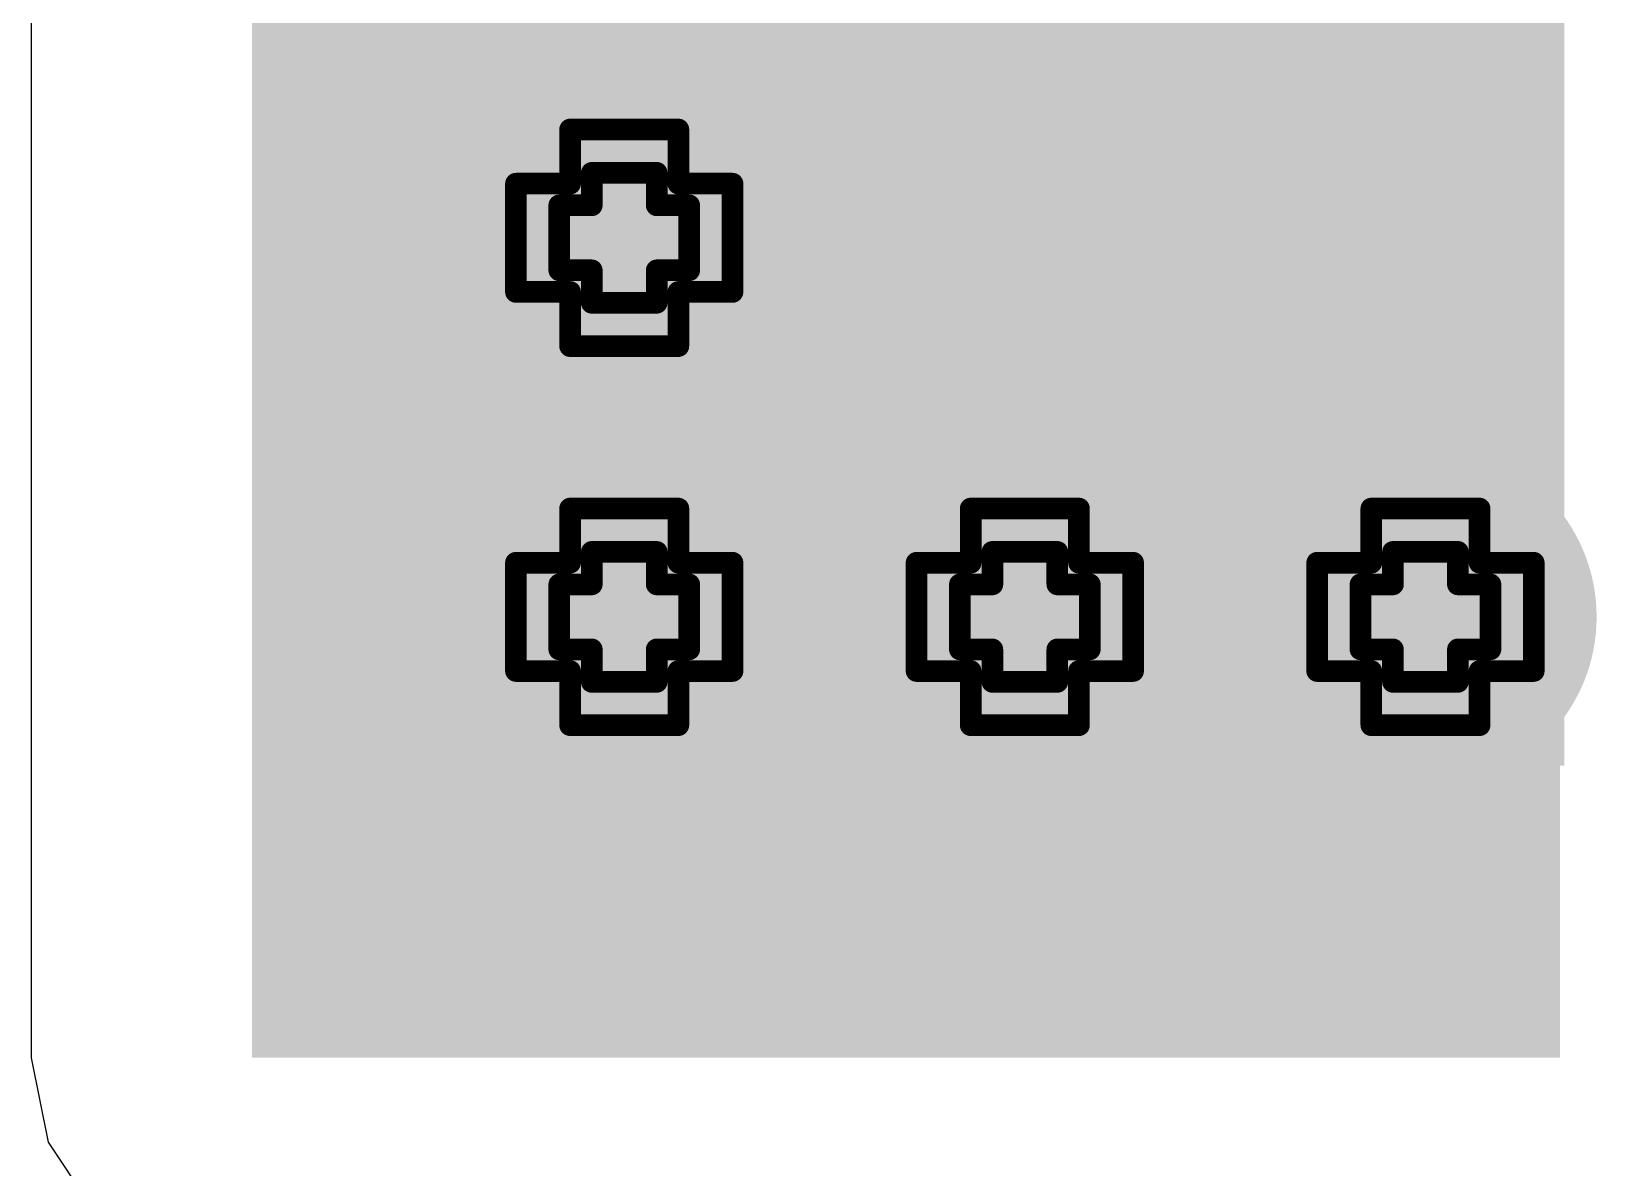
# Model space of a CAD drawing. Header units: inches. Extents: x -5 to 5258, y -4 to 5281.
# Drawn here: x 48.825 to 52.497, y 64.487 to 67.152 of the extents above; entities that cross this region are included whole.
import ezdxf

# ---------------------------------------------------------------- set-up
doc = ezdxf.new("R2010")
doc.units = ezdxf.units.IN
for name, color, linetype in [('Bottom Layer', 5, 'Continuous'), ('Bottom Solder', 6, 'Continuous'), ('Drill Drawing', 1, 'Continuous'), ('Top Layer', 1, 'Continuous'), ('Top Overlay', 2, 'Continuous'), ('Top Paste', 8, 'Continuous'), ('Top Solder', 216, 'Continuous'), ('Via Holes', 16, 'Continuous')]:
    doc.layers.add(name, color=color, linetype=linetype)

# ---------------------------------------------------------------- blocks, each defined once
blk = doc.blocks.new('SOD_123_126')
at = {"layer": 'Top Layer'}
blk.add_hatch(color=1, dxfattribs=at).paths.add_polyline_path([(2.05, 0.45), (2.05, -0.45), (1.1, -0.45), (1.1, 0.45)])
at = {"layer": 'Top Overlay'}
for points in [[(0.9652, 0.508), (2.8194, 0.508), (2.8194, 0.8), (0.9652, 0.8)], [(2.1198, -0.79), (2.8194, -0.79), (2.8194, 0.7848), (2.1198, 0.7848)], [(0.9653, -0.7999), (2.8195, -0.7999), (2.8195, -0.5079), (0.9653, -0.5079)]]:
    blk.add_hatch(color=2, dxfattribs=at).paths.add_polyline_path(points)
at = {"layer": 'Top Paste'}
blk.add_hatch(color=8, dxfattribs=at).paths.add_polyline_path([(2.05, 0.45), (2.05, -0.45), (1.1, -0.45), (1.1, 0.45)])
at = {"layer": 'Top Solder'}
blk.add_hatch(color=216, dxfattribs=at).paths.add_polyline_path([(2.1516, 0.5516), (2.1516, -0.5516), (0.9984, -0.5516), (0.9984, 0.5516)])

msp = doc.modelspace()

# ---------------------------------------------------------------- hatches: boundary and pattern name
at = {"layer": 'Bottom Layer'}
h = msp.add_hatch(color=5, dxfattribs=at)
edge = h.paths.add_edge_path()
edge.add_arc((50.2158, 66.6676), 0.3, 0, 360)
h = msp.add_hatch(color=5, dxfattribs=at)
edge = h.paths.add_edge_path()
edge.add_arc((50.2158, 65.7786), 0.3, 0, 360)
h = msp.add_hatch(color=5, dxfattribs=at)
edge = h.paths.add_edge_path()
edge.add_arc((51.1556, 65.7786), 0.3, 0, 360)
h = msp.add_hatch(color=5, dxfattribs=at)
edge = h.paths.add_edge_path()
edge.add_arc((52.0954, 65.7786), 0.3, 0, 360)
at = {"layer": 'Bottom Solder'}
h = msp.add_hatch(color=6, dxfattribs=at)
edge = h.paths.add_edge_path()
edge.add_arc((50.2158, 66.6676), 0.4016, 0, 360)
h = msp.add_hatch(color=6, dxfattribs=at)
edge = h.paths.add_edge_path()
edge.add_arc((50.2158, 65.7786), 0.4016, 0, 360)
h = msp.add_hatch(color=6, dxfattribs=at)
edge = h.paths.add_edge_path()
edge.add_arc((51.1556, 65.7786), 0.4016, 0, 360)
h = msp.add_hatch(color=6, dxfattribs=at)
edge = h.paths.add_edge_path()
edge.add_arc((52.0954, 65.7786), 0.4016, 0, 360)
at = {"layer": 'Top Layer'}
msp.add_hatch(color=1, dxfattribs=at).paths.add_polyline_path([(49.3428, 64.7446), (52.4114, 64.7446), (52.4114, 68.7489), (49.3428, 68.7489)])
h = msp.add_hatch(color=1, dxfattribs=at)
edge = h.paths.add_edge_path()
edge.add_arc((50.2158, 66.6676), 0.3, 0, 360)
h = msp.add_hatch(color=1, dxfattribs=at)
edge = h.paths.add_edge_path()
edge.add_arc((50.2158, 65.7786), 0.3, 0, 360)
h = msp.add_hatch(color=1, dxfattribs=at)
edge = h.paths.add_edge_path()
edge.add_arc((51.1556, 65.7786), 0.3, 0, 360)
h = msp.add_hatch(color=1, dxfattribs=at)
edge = h.paths.add_edge_path()
edge.add_arc((52.0954, 65.7786), 0.3, 0, 360)
at = {"layer": 'Top Solder'}
h = msp.add_hatch(color=216, dxfattribs=at)
edge = h.paths.add_edge_path()
edge.add_arc((50.2158, 66.6676), 0.4016, 0, 360)
h = msp.add_hatch(color=216, dxfattribs=at)
edge = h.paths.add_edge_path()
edge.add_arc((50.2158, 65.7786), 0.4016, 0, 360)
h = msp.add_hatch(color=216, dxfattribs=at)
edge = h.paths.add_edge_path()
edge.add_arc((51.1556, 65.7786), 0.4016, 0, 360)
h = msp.add_hatch(color=216, dxfattribs=at)
edge = h.paths.add_edge_path()
edge.add_arc((52.0954, 65.7786), 0.4016, 0, 360)
at = {"layer": 'Via Holes'}
h = msp.add_hatch(color=7, dxfattribs=at)
edge = h.paths.add_edge_path()
edge.add_arc((50.2158, 66.6676), 0.15, 0, 360)
h = msp.add_hatch(color=7, dxfattribs=at)
edge = h.paths.add_edge_path()
edge.add_arc((50.2158, 65.7786), 0.15, 0, 360)
h = msp.add_hatch(color=7, dxfattribs=at)
edge = h.paths.add_edge_path()
edge.add_arc((51.1556, 65.7786), 0.15, 0, 360)
h = msp.add_hatch(color=7, dxfattribs=at)
edge = h.paths.add_edge_path()
edge.add_arc((52.0954, 65.7786), 0.15, 0, 360)

# ---------------------------------------------------------------- linework, layer by layer
at = {"layer": 'Drill Drawing'}
for points in [[(50.0888, 66.7946, 0.0508, 0.0508, 0), (50.0888, 66.9216, 0.0508, 0.0508, 0)], [(50.0888, 66.9216, 0.0508, 0.0508, 0), (50.3428, 66.9216, 0.0508, 0.0508, 0)], [(50.3428, 66.7946, 0.0508, 0.0508, 0), (50.3428, 66.9216, 0.0508, 0.0508, 0)], [(50.1396, 66.7438, 0.0508, 0.0508, 0), (50.1396, 66.82, 0.0508, 0.0508, 0)], [(50.1396, 66.82, 0.0508, 0.0508, 0), (50.292, 66.82, 0.0508, 0.0508, 0)], [(50.292, 66.7438, 0.0508, 0.0508, 0), (50.292, 66.82, 0.0508, 0.0508, 0)], [(49.9618, 66.5406, 0.0508, 0.0508, 0), (49.9618, 66.7946, 0.0508, 0.0508, 0)], [(49.9618, 66.7946, 0.0508, 0.0508, 0), (50.0888, 66.7946, 0.0508, 0.0508, 0)], [(50.3428, 66.7946, 0.0508, 0.0508, 0), (50.4698, 66.7946, 0.0508, 0.0508, 0)], [(50.4698, 66.5406, 0.0508, 0.0508, 0), (50.4698, 66.7946, 0.0508, 0.0508, 0)], [(50.0634, 66.5914, 0.0508, 0.0508, 0), (50.0634, 66.7438, 0.0508, 0.0508, 0)], [(50.0634, 66.7438, 0.0508, 0.0508, 0), (50.1396, 66.7438, 0.0508, 0.0508, 0)], [(50.292, 66.7438, 0.0508, 0.0508, 0), (50.3682, 66.7438, 0.0508, 0.0508, 0)], [(50.3682, 66.5914, 0.0508, 0.0508, 0), (50.3682, 66.7438, 0.0508, 0.0508, 0)], [(50.0634, 66.5914, 0.0508, 0.0508, 0), (50.1396, 66.5914, 0.0508, 0.0508, 0)], [(50.1396, 66.5152, 0.0508, 0.0508, 0), (50.1396, 66.5914, 0.0508, 0.0508, 0)], [(50.292, 66.5914, 0.0508, 0.0508, 0), (50.3682, 66.5914, 0.0508, 0.0508, 0)], [(50.292, 66.5152, 0.0508, 0.0508, 0), (50.292, 66.5914, 0.0508, 0.0508, 0)], [(49.9618, 66.5406, 0.0508, 0.0508, 0), (50.0888, 66.5406, 0.0508, 0.0508, 0)], [(50.0888, 66.4136, 0.0508, 0.0508, 0), (50.0888, 66.5406, 0.0508, 0.0508, 0)], [(50.3428, 66.5406, 0.0508, 0.0508, 0), (50.4698, 66.5406, 0.0508, 0.0508, 0)], [(50.3428, 66.4136, 0.0508, 0.0508, 0), (50.3428, 66.5406, 0.0508, 0.0508, 0)], [(50.1396, 66.5152, 0.0508, 0.0508, 0), (50.292, 66.5152, 0.0508, 0.0508, 0)], [(50.0888, 66.4136, 0.0508, 0.0508, 0), (50.3428, 66.4136, 0.0508, 0.0508, 0)], [(50.0888, 65.9056, 0.0508, 0.0508, 0), (50.0888, 66.0326, 0.0508, 0.0508, 0)], [(50.0888, 66.0326, 0.0508, 0.0508, 0), (50.3428, 66.0326, 0.0508, 0.0508, 0)], [(50.3428, 65.9056, 0.0508, 0.0508, 0), (50.3428, 66.0326, 0.0508, 0.0508, 0)], [(51.0286, 65.9056, 0.0508, 0.0508, 0), (51.0286, 66.0326, 0.0508, 0.0508, 0)], [(51.0286, 66.0326, 0.0508, 0.0508, 0), (51.2826, 66.0326, 0.0508, 0.0508, 0)], [(51.2826, 65.9056, 0.0508, 0.0508, 0), (51.2826, 66.0326, 0.0508, 0.0508, 0)], [(51.9684, 65.9056, 0.0508, 0.0508, 0), (51.9684, 66.0326, 0.0508, 0.0508, 0)], [(51.9684, 66.0326, 0.0508, 0.0508, 0), (52.2224, 66.0326, 0.0508, 0.0508, 0)], [(52.2224, 65.9056, 0.0508, 0.0508, 0), (52.2224, 66.0326, 0.0508, 0.0508, 0)], [(50.1396, 65.8548, 0.0508, 0.0508, 0), (50.1396, 65.931, 0.0508, 0.0508, 0)], [(50.1396, 65.931, 0.0508, 0.0508, 0), (50.292, 65.931, 0.0508, 0.0508, 0)], [(50.292, 65.8548, 0.0508, 0.0508, 0), (50.292, 65.931, 0.0508, 0.0508, 0)], [(51.0794, 65.8548, 0.0508, 0.0508, 0), (51.0794, 65.931, 0.0508, 0.0508, 0)], [(51.0794, 65.931, 0.0508, 0.0508, 0), (51.2318, 65.931, 0.0508, 0.0508, 0)], [(51.2318, 65.8548, 0.0508, 0.0508, 0), (51.2318, 65.931, 0.0508, 0.0508, 0)], [(52.0192, 65.8548, 0.0508, 0.0508, 0), (52.0192, 65.931, 0.0508, 0.0508, 0)], [(52.0192, 65.931, 0.0508, 0.0508, 0), (52.1716, 65.931, 0.0508, 0.0508, 0)], [(52.1716, 65.8548, 0.0508, 0.0508, 0), (52.1716, 65.931, 0.0508, 0.0508, 0)], [(49.9618, 65.6516, 0.0508, 0.0508, 0), (49.9618, 65.9056, 0.0508, 0.0508, 0)], [(49.9618, 65.9056, 0.0508, 0.0508, 0), (50.0888, 65.9056, 0.0508, 0.0508, 0)], [(50.3428, 65.9056, 0.0508, 0.0508, 0), (50.4698, 65.9056, 0.0508, 0.0508, 0)], [(50.4698, 65.6516, 0.0508, 0.0508, 0), (50.4698, 65.9056, 0.0508, 0.0508, 0)], [(50.9016, 65.6516, 0.0508, 0.0508, 0), (50.9016, 65.9056, 0.0508, 0.0508, 0)], [(50.9016, 65.9056, 0.0508, 0.0508, 0), (51.0286, 65.9056, 0.0508, 0.0508, 0)], [(51.2826, 65.9056, 0.0508, 0.0508, 0), (51.4096, 65.9056, 0.0508, 0.0508, 0)], [(51.4096, 65.6516, 0.0508, 0.0508, 0), (51.4096, 65.9056, 0.0508, 0.0508, 0)], [(51.8414, 65.6516, 0.0508, 0.0508, 0), (51.8414, 65.9056, 0.0508, 0.0508, 0)], [(51.8414, 65.9056, 0.0508, 0.0508, 0), (51.9684, 65.9056, 0.0508, 0.0508, 0)], [(52.2224, 65.9056, 0.0508, 0.0508, 0), (52.3494, 65.9056, 0.0508, 0.0508, 0)], [(52.3494, 65.6516, 0.0508, 0.0508, 0), (52.3494, 65.9056, 0.0508, 0.0508, 0)], [(50.0634, 65.7024, 0.0508, 0.0508, 0), (50.0634, 65.8548, 0.0508, 0.0508, 0)], [(50.0634, 65.8548, 0.0508, 0.0508, 0), (50.1396, 65.8548, 0.0508, 0.0508, 0)], [(50.292, 65.8548, 0.0508, 0.0508, 0), (50.3682, 65.8548, 0.0508, 0.0508, 0)], [(50.3682, 65.7024, 0.0508, 0.0508, 0), (50.3682, 65.8548, 0.0508, 0.0508, 0)], [(51.0032, 65.7024, 0.0508, 0.0508, 0), (51.0032, 65.8548, 0.0508, 0.0508, 0)], [(51.0032, 65.8548, 0.0508, 0.0508, 0), (51.0794, 65.8548, 0.0508, 0.0508, 0)], [(51.2318, 65.8548, 0.0508, 0.0508, 0), (51.308, 65.8548, 0.0508, 0.0508, 0)], [(51.308, 65.7024, 0.0508, 0.0508, 0), (51.308, 65.8548, 0.0508, 0.0508, 0)], [(51.943, 65.7024, 0.0508, 0.0508, 0), (51.943, 65.8548, 0.0508, 0.0508, 0)], [(51.943, 65.8548, 0.0508, 0.0508, 0), (52.0192, 65.8548, 0.0508, 0.0508, 0)], [(52.1716, 65.8548, 0.0508, 0.0508, 0), (52.2478, 65.8548, 0.0508, 0.0508, 0)], [(52.2478, 65.7024, 0.0508, 0.0508, 0), (52.2478, 65.8548, 0.0508, 0.0508, 0)], [(50.0634, 65.7024, 0.0508, 0.0508, 0), (50.1396, 65.7024, 0.0508, 0.0508, 0)], [(50.1396, 65.6262, 0.0508, 0.0508, 0), (50.1396, 65.7024, 0.0508, 0.0508, 0)], [(50.292, 65.7024, 0.0508, 0.0508, 0), (50.3682, 65.7024, 0.0508, 0.0508, 0)], [(50.292, 65.6262, 0.0508, 0.0508, 0), (50.292, 65.7024, 0.0508, 0.0508, 0)], [(51.0032, 65.7024, 0.0508, 0.0508, 0), (51.0794, 65.7024, 0.0508, 0.0508, 0)], [(51.0794, 65.6262, 0.0508, 0.0508, 0), (51.0794, 65.7024, 0.0508, 0.0508, 0)], [(51.2318, 65.7024, 0.0508, 0.0508, 0), (51.308, 65.7024, 0.0508, 0.0508, 0)], [(51.2318, 65.6262, 0.0508, 0.0508, 0), (51.2318, 65.7024, 0.0508, 0.0508, 0)], [(51.943, 65.7024, 0.0508, 0.0508, 0), (52.0192, 65.7024, 0.0508, 0.0508, 0)], [(52.0192, 65.6262, 0.0508, 0.0508, 0), (52.0192, 65.7024, 0.0508, 0.0508, 0)], [(52.1716, 65.7024, 0.0508, 0.0508, 0), (52.2478, 65.7024, 0.0508, 0.0508, 0)], [(52.1716, 65.6262, 0.0508, 0.0508, 0), (52.1716, 65.7024, 0.0508, 0.0508, 0)], [(49.9618, 65.6516, 0.0508, 0.0508, 0), (50.0888, 65.6516, 0.0508, 0.0508, 0)], [(50.0888, 65.5246, 0.0508, 0.0508, 0), (50.0888, 65.6516, 0.0508, 0.0508, 0)], [(50.3428, 65.6516, 0.0508, 0.0508, 0), (50.4698, 65.6516, 0.0508, 0.0508, 0)], [(50.3428, 65.5246, 0.0508, 0.0508, 0), (50.3428, 65.6516, 0.0508, 0.0508, 0)], [(50.9016, 65.6516, 0.0508, 0.0508, 0), (51.0286, 65.6516, 0.0508, 0.0508, 0)], [(51.0286, 65.5246, 0.0508, 0.0508, 0), (51.0286, 65.6516, 0.0508, 0.0508, 0)], [(51.2826, 65.6516, 0.0508, 0.0508, 0), (51.4096, 65.6516, 0.0508, 0.0508, 0)], [(51.2826, 65.5246, 0.0508, 0.0508, 0), (51.2826, 65.6516, 0.0508, 0.0508, 0)], [(51.8414, 65.6516, 0.0508, 0.0508, 0), (51.9684, 65.6516, 0.0508, 0.0508, 0)], [(51.9684, 65.5246, 0.0508, 0.0508, 0), (51.9684, 65.6516, 0.0508, 0.0508, 0)], [(52.2224, 65.6516, 0.0508, 0.0508, 0), (52.3494, 65.6516, 0.0508, 0.0508, 0)], [(52.2224, 65.5246, 0.0508, 0.0508, 0), (52.2224, 65.6516, 0.0508, 0.0508, 0)], [(50.1396, 65.6262, 0.0508, 0.0508, 0), (50.292, 65.6262, 0.0508, 0.0508, 0)], [(51.0794, 65.6262, 0.0508, 0.0508, 0), (51.2318, 65.6262, 0.0508, 0.0508, 0)], [(52.0192, 65.6262, 0.0508, 0.0508, 0), (52.1716, 65.6262, 0.0508, 0.0508, 0)], [(50.0888, 65.5246, 0.0508, 0.0508, 0), (50.3428, 65.5246, 0.0508, 0.0508, 0)], [(51.0286, 65.5246, 0.0508, 0.0508, 0), (51.2826, 65.5246, 0.0508, 0.0508, 0)], [(51.9684, 65.5246, 0.0508, 0.0508, 0), (52.2224, 65.5246, 0.0508, 0.0508, 0)]]:
    msp.add_lwpolyline(points, format="xyseb", dxfattribs=at)
for points in [[(50.0761, 66.9216, 0.0254, 0.0254, 1), (50.1015, 66.9216, 0.0254, 0.0254, 1)], [(50.0761, 66.9216, 0.0254, 0.0254, 1), (50.1015, 66.9216, 0.0254, 0.0254, 1)], [(50.3301, 66.9216, 0.0254, 0.0254, 1), (50.3555, 66.9216, 0.0254, 0.0254, 1)], [(50.3301, 66.9216, 0.0254, 0.0254, 1), (50.3555, 66.9216, 0.0254, 0.0254, 1)], [(50.1269, 66.82, 0.0254, 0.0254, 1), (50.1523, 66.82, 0.0254, 0.0254, 1)], [(50.1269, 66.82, 0.0254, 0.0254, 1), (50.1523, 66.82, 0.0254, 0.0254, 1)], [(50.2793, 66.82, 0.0254, 0.0254, 1), (50.3047, 66.82, 0.0254, 0.0254, 1)], [(50.2793, 66.82, 0.0254, 0.0254, 1), (50.3047, 66.82, 0.0254, 0.0254, 1)], [(49.9491, 66.7946, 0.0254, 0.0254, 1), (49.9745, 66.7946, 0.0254, 0.0254, 1)], [(49.9491, 66.7946, 0.0254, 0.0254, 1), (49.9745, 66.7946, 0.0254, 0.0254, 1)], [(50.0761, 66.7946, 0.0254, 0.0254, 1), (50.1015, 66.7946, 0.0254, 0.0254, 1)], [(50.0761, 66.7946, 0.0254, 0.0254, 1), (50.1015, 66.7946, 0.0254, 0.0254, 1)], [(50.3301, 66.7946, 0.0254, 0.0254, 1), (50.3555, 66.7946, 0.0254, 0.0254, 1)], [(50.3301, 66.7946, 0.0254, 0.0254, 1), (50.3555, 66.7946, 0.0254, 0.0254, 1)], [(50.4571, 66.7946, 0.0254, 0.0254, 1), (50.4825, 66.7946, 0.0254, 0.0254, 1)], [(50.4571, 66.7946, 0.0254, 0.0254, 1), (50.4825, 66.7946, 0.0254, 0.0254, 1)], [(50.0507, 66.7438, 0.0254, 0.0254, 1), (50.0761, 66.7438, 0.0254, 0.0254, 1)], [(50.0507, 66.7438, 0.0254, 0.0254, 1), (50.0761, 66.7438, 0.0254, 0.0254, 1)], [(50.1269, 66.7438, 0.0254, 0.0254, 1), (50.1523, 66.7438, 0.0254, 0.0254, 1)], [(50.1269, 66.7438, 0.0254, 0.0254, 1), (50.1523, 66.7438, 0.0254, 0.0254, 1)], [(50.2793, 66.7438, 0.0254, 0.0254, 1), (50.3047, 66.7438, 0.0254, 0.0254, 1)], [(50.2793, 66.7438, 0.0254, 0.0254, 1), (50.3047, 66.7438, 0.0254, 0.0254, 1)], [(50.3555, 66.7438, 0.0254, 0.0254, 1), (50.3809, 66.7438, 0.0254, 0.0254, 1)], [(50.3555, 66.7438, 0.0254, 0.0254, 1), (50.3809, 66.7438, 0.0254, 0.0254, 1)], [(50.0507, 66.5914, 0.0254, 0.0254, 1), (50.0761, 66.5914, 0.0254, 0.0254, 1)], [(50.0507, 66.5914, 0.0254, 0.0254, 1), (50.0761, 66.5914, 0.0254, 0.0254, 1)], [(50.1269, 66.5914, 0.0254, 0.0254, 1), (50.1523, 66.5914, 0.0254, 0.0254, 1)], [(50.1269, 66.5914, 0.0254, 0.0254, 1), (50.1523, 66.5914, 0.0254, 0.0254, 1)], [(50.2793, 66.5914, 0.0254, 0.0254, 1), (50.3047, 66.5914, 0.0254, 0.0254, 1)], [(50.2793, 66.5914, 0.0254, 0.0254, 1), (50.3047, 66.5914, 0.0254, 0.0254, 1)], [(50.3555, 66.5914, 0.0254, 0.0254, 1), (50.3809, 66.5914, 0.0254, 0.0254, 1)], [(50.3555, 66.5914, 0.0254, 0.0254, 1), (50.3809, 66.5914, 0.0254, 0.0254, 1)], [(49.9491, 66.5406, 0.0254, 0.0254, 1), (49.9745, 66.5406, 0.0254, 0.0254, 1)], [(49.9491, 66.5406, 0.0254, 0.0254, 1), (49.9745, 66.5406, 0.0254, 0.0254, 1)], [(50.0761, 66.5406, 0.0254, 0.0254, 1), (50.1015, 66.5406, 0.0254, 0.0254, 1)], [(50.0761, 66.5406, 0.0254, 0.0254, 1), (50.1015, 66.5406, 0.0254, 0.0254, 1)], [(50.3301, 66.5406, 0.0254, 0.0254, 1), (50.3555, 66.5406, 0.0254, 0.0254, 1)], [(50.3301, 66.5406, 0.0254, 0.0254, 1), (50.3555, 66.5406, 0.0254, 0.0254, 1)], [(50.4571, 66.5406, 0.0254, 0.0254, 1), (50.4825, 66.5406, 0.0254, 0.0254, 1)], [(50.4571, 66.5406, 0.0254, 0.0254, 1), (50.4825, 66.5406, 0.0254, 0.0254, 1)], [(50.1269, 66.5152, 0.0254, 0.0254, 1), (50.1523, 66.5152, 0.0254, 0.0254, 1)], [(50.1269, 66.5152, 0.0254, 0.0254, 1), (50.1523, 66.5152, 0.0254, 0.0254, 1)], [(50.2793, 66.5152, 0.0254, 0.0254, 1), (50.3047, 66.5152, 0.0254, 0.0254, 1)], [(50.2793, 66.5152, 0.0254, 0.0254, 1), (50.3047, 66.5152, 0.0254, 0.0254, 1)], [(50.0761, 66.4136, 0.0254, 0.0254, 1), (50.1015, 66.4136, 0.0254, 0.0254, 1)], [(50.0761, 66.4136, 0.0254, 0.0254, 1), (50.1015, 66.4136, 0.0254, 0.0254, 1)], [(50.3301, 66.4136, 0.0254, 0.0254, 1), (50.3555, 66.4136, 0.0254, 0.0254, 1)], [(50.3301, 66.4136, 0.0254, 0.0254, 1), (50.3555, 66.4136, 0.0254, 0.0254, 1)], [(50.0761, 66.0326, 0.0254, 0.0254, 1), (50.1015, 66.0326, 0.0254, 0.0254, 1)], [(50.0761, 66.0326, 0.0254, 0.0254, 1), (50.1015, 66.0326, 0.0254, 0.0254, 1)], [(50.3301, 66.0326, 0.0254, 0.0254, 1), (50.3555, 66.0326, 0.0254, 0.0254, 1)], [(50.3301, 66.0326, 0.0254, 0.0254, 1), (50.3555, 66.0326, 0.0254, 0.0254, 1)], [(51.0159, 66.0326, 0.0254, 0.0254, 1), (51.0413, 66.0326, 0.0254, 0.0254, 1)], [(51.0159, 66.0326, 0.0254, 0.0254, 1), (51.0413, 66.0326, 0.0254, 0.0254, 1)], [(51.2699, 66.0326, 0.0254, 0.0254, 1), (51.2953, 66.0326, 0.0254, 0.0254, 1)], [(51.2699, 66.0326, 0.0254, 0.0254, 1), (51.2953, 66.0326, 0.0254, 0.0254, 1)], [(51.9557, 66.0326, 0.0254, 0.0254, 1), (51.9811, 66.0326, 0.0254, 0.0254, 1)], [(51.9557, 66.0326, 0.0254, 0.0254, 1), (51.9811, 66.0326, 0.0254, 0.0254, 1)], [(52.2097, 66.0326, 0.0254, 0.0254, 1), (52.2351, 66.0326, 0.0254, 0.0254, 1)], [(52.2097, 66.0326, 0.0254, 0.0254, 1), (52.2351, 66.0326, 0.0254, 0.0254, 1)], [(50.1269, 65.931, 0.0254, 0.0254, 1), (50.1523, 65.931, 0.0254, 0.0254, 1)], [(50.1269, 65.931, 0.0254, 0.0254, 1), (50.1523, 65.931, 0.0254, 0.0254, 1)], [(50.2793, 65.931, 0.0254, 0.0254, 1), (50.3047, 65.931, 0.0254, 0.0254, 1)], [(50.2793, 65.931, 0.0254, 0.0254, 1), (50.3047, 65.931, 0.0254, 0.0254, 1)], [(51.0667, 65.931, 0.0254, 0.0254, 1), (51.0921, 65.931, 0.0254, 0.0254, 1)], [(51.0667, 65.931, 0.0254, 0.0254, 1), (51.0921, 65.931, 0.0254, 0.0254, 1)], [(51.2191, 65.931, 0.0254, 0.0254, 1), (51.2445, 65.931, 0.0254, 0.0254, 1)], [(51.2191, 65.931, 0.0254, 0.0254, 1), (51.2445, 65.931, 0.0254, 0.0254, 1)], [(52.0065, 65.931, 0.0254, 0.0254, 1), (52.0319, 65.931, 0.0254, 0.0254, 1)], [(52.0065, 65.931, 0.0254, 0.0254, 1), (52.0319, 65.931, 0.0254, 0.0254, 1)], [(52.1589, 65.931, 0.0254, 0.0254, 1), (52.1843, 65.931, 0.0254, 0.0254, 1)], [(52.1589, 65.931, 0.0254, 0.0254, 1), (52.1843, 65.931, 0.0254, 0.0254, 1)], [(49.9491, 65.9056, 0.0254, 0.0254, 1), (49.9745, 65.9056, 0.0254, 0.0254, 1)], [(49.9491, 65.9056, 0.0254, 0.0254, 1), (49.9745, 65.9056, 0.0254, 0.0254, 1)], [(50.0761, 65.9056, 0.0254, 0.0254, 1), (50.1015, 65.9056, 0.0254, 0.0254, 1)], [(50.0761, 65.9056, 0.0254, 0.0254, 1), (50.1015, 65.9056, 0.0254, 0.0254, 1)], [(50.3301, 65.9056, 0.0254, 0.0254, 1), (50.3555, 65.9056, 0.0254, 0.0254, 1)], [(50.3301, 65.9056, 0.0254, 0.0254, 1), (50.3555, 65.9056, 0.0254, 0.0254, 1)], [(50.4571, 65.9056, 0.0254, 0.0254, 1), (50.4825, 65.9056, 0.0254, 0.0254, 1)], [(50.4571, 65.9056, 0.0254, 0.0254, 1), (50.4825, 65.9056, 0.0254, 0.0254, 1)], [(50.8889, 65.9056, 0.0254, 0.0254, 1), (50.9143, 65.9056, 0.0254, 0.0254, 1)], [(50.8889, 65.9056, 0.0254, 0.0254, 1), (50.9143, 65.9056, 0.0254, 0.0254, 1)], [(51.0159, 65.9056, 0.0254, 0.0254, 1), (51.0413, 65.9056, 0.0254, 0.0254, 1)], [(51.0159, 65.9056, 0.0254, 0.0254, 1), (51.0413, 65.9056, 0.0254, 0.0254, 1)], [(51.2699, 65.9056, 0.0254, 0.0254, 1), (51.2953, 65.9056, 0.0254, 0.0254, 1)], [(51.2699, 65.9056, 0.0254, 0.0254, 1), (51.2953, 65.9056, 0.0254, 0.0254, 1)], [(51.3969, 65.9056, 0.0254, 0.0254, 1), (51.4223, 65.9056, 0.0254, 0.0254, 1)], [(51.3969, 65.9056, 0.0254, 0.0254, 1), (51.4223, 65.9056, 0.0254, 0.0254, 1)], [(51.8287, 65.9056, 0.0254, 0.0254, 1), (51.8541, 65.9056, 0.0254, 0.0254, 1)], [(51.8287, 65.9056, 0.0254, 0.0254, 1), (51.8541, 65.9056, 0.0254, 0.0254, 1)], [(51.9557, 65.9056, 0.0254, 0.0254, 1), (51.9811, 65.9056, 0.0254, 0.0254, 1)], [(51.9557, 65.9056, 0.0254, 0.0254, 1), (51.9811, 65.9056, 0.0254, 0.0254, 1)], [(52.2097, 65.9056, 0.0254, 0.0254, 1), (52.2351, 65.9056, 0.0254, 0.0254, 1)], [(52.2097, 65.9056, 0.0254, 0.0254, 1), (52.2351, 65.9056, 0.0254, 0.0254, 1)], [(52.3367, 65.9056, 0.0254, 0.0254, 1), (52.3621, 65.9056, 0.0254, 0.0254, 1)], [(52.3367, 65.9056, 0.0254, 0.0254, 1), (52.3621, 65.9056, 0.0254, 0.0254, 1)], [(50.0507, 65.8548, 0.0254, 0.0254, 1), (50.0761, 65.8548, 0.0254, 0.0254, 1)], [(50.0507, 65.8548, 0.0254, 0.0254, 1), (50.0761, 65.8548, 0.0254, 0.0254, 1)], [(50.1269, 65.8548, 0.0254, 0.0254, 1), (50.1523, 65.8548, 0.0254, 0.0254, 1)], [(50.1269, 65.8548, 0.0254, 0.0254, 1), (50.1523, 65.8548, 0.0254, 0.0254, 1)], [(50.2793, 65.8548, 0.0254, 0.0254, 1), (50.3047, 65.8548, 0.0254, 0.0254, 1)], [(50.2793, 65.8548, 0.0254, 0.0254, 1), (50.3047, 65.8548, 0.0254, 0.0254, 1)], [(50.3555, 65.8548, 0.0254, 0.0254, 1), (50.3809, 65.8548, 0.0254, 0.0254, 1)], [(50.3555, 65.8548, 0.0254, 0.0254, 1), (50.3809, 65.8548, 0.0254, 0.0254, 1)], [(50.9905, 65.8548, 0.0254, 0.0254, 1), (51.0159, 65.8548, 0.0254, 0.0254, 1)], [(50.9905, 65.8548, 0.0254, 0.0254, 1), (51.0159, 65.8548, 0.0254, 0.0254, 1)], [(51.0667, 65.8548, 0.0254, 0.0254, 1), (51.0921, 65.8548, 0.0254, 0.0254, 1)], [(51.0667, 65.8548, 0.0254, 0.0254, 1), (51.0921, 65.8548, 0.0254, 0.0254, 1)], [(51.2191, 65.8548, 0.0254, 0.0254, 1), (51.2445, 65.8548, 0.0254, 0.0254, 1)], [(51.2191, 65.8548, 0.0254, 0.0254, 1), (51.2445, 65.8548, 0.0254, 0.0254, 1)], [(51.2953, 65.8548, 0.0254, 0.0254, 1), (51.3207, 65.8548, 0.0254, 0.0254, 1)], [(51.2953, 65.8548, 0.0254, 0.0254, 1), (51.3207, 65.8548, 0.0254, 0.0254, 1)], [(51.9303, 65.8548, 0.0254, 0.0254, 1), (51.9557, 65.8548, 0.0254, 0.0254, 1)], [(51.9303, 65.8548, 0.0254, 0.0254, 1), (51.9557, 65.8548, 0.0254, 0.0254, 1)], [(52.0065, 65.8548, 0.0254, 0.0254, 1), (52.0319, 65.8548, 0.0254, 0.0254, 1)], [(52.0065, 65.8548, 0.0254, 0.0254, 1), (52.0319, 65.8548, 0.0254, 0.0254, 1)], [(52.1589, 65.8548, 0.0254, 0.0254, 1), (52.1843, 65.8548, 0.0254, 0.0254, 1)], [(52.1589, 65.8548, 0.0254, 0.0254, 1), (52.1843, 65.8548, 0.0254, 0.0254, 1)], [(52.2351, 65.8548, 0.0254, 0.0254, 1), (52.2605, 65.8548, 0.0254, 0.0254, 1)], [(52.2351, 65.8548, 0.0254, 0.0254, 1), (52.2605, 65.8548, 0.0254, 0.0254, 1)], [(50.0507, 65.7024, 0.0254, 0.0254, 1), (50.0761, 65.7024, 0.0254, 0.0254, 1)], [(50.0507, 65.7024, 0.0254, 0.0254, 1), (50.0761, 65.7024, 0.0254, 0.0254, 1)], [(50.1269, 65.7024, 0.0254, 0.0254, 1), (50.1523, 65.7024, 0.0254, 0.0254, 1)], [(50.1269, 65.7024, 0.0254, 0.0254, 1), (50.1523, 65.7024, 0.0254, 0.0254, 1)], [(50.2793, 65.7024, 0.0254, 0.0254, 1), (50.3047, 65.7024, 0.0254, 0.0254, 1)], [(50.2793, 65.7024, 0.0254, 0.0254, 1), (50.3047, 65.7024, 0.0254, 0.0254, 1)], [(50.3555, 65.7024, 0.0254, 0.0254, 1), (50.3809, 65.7024, 0.0254, 0.0254, 1)], [(50.3555, 65.7024, 0.0254, 0.0254, 1), (50.3809, 65.7024, 0.0254, 0.0254, 1)], [(50.9905, 65.7024, 0.0254, 0.0254, 1), (51.0159, 65.7024, 0.0254, 0.0254, 1)], [(50.9905, 65.7024, 0.0254, 0.0254, 1), (51.0159, 65.7024, 0.0254, 0.0254, 1)], [(51.0667, 65.7024, 0.0254, 0.0254, 1), (51.0921, 65.7024, 0.0254, 0.0254, 1)], [(51.0667, 65.7024, 0.0254, 0.0254, 1), (51.0921, 65.7024, 0.0254, 0.0254, 1)], [(51.2191, 65.7024, 0.0254, 0.0254, 1), (51.2445, 65.7024, 0.0254, 0.0254, 1)], [(51.2191, 65.7024, 0.0254, 0.0254, 1), (51.2445, 65.7024, 0.0254, 0.0254, 1)], [(51.2953, 65.7024, 0.0254, 0.0254, 1), (51.3207, 65.7024, 0.0254, 0.0254, 1)], [(51.2953, 65.7024, 0.0254, 0.0254, 1), (51.3207, 65.7024, 0.0254, 0.0254, 1)], [(51.9303, 65.7024, 0.0254, 0.0254, 1), (51.9557, 65.7024, 0.0254, 0.0254, 1)], [(51.9303, 65.7024, 0.0254, 0.0254, 1), (51.9557, 65.7024, 0.0254, 0.0254, 1)], [(52.0065, 65.7024, 0.0254, 0.0254, 1), (52.0319, 65.7024, 0.0254, 0.0254, 1)], [(52.0065, 65.7024, 0.0254, 0.0254, 1), (52.0319, 65.7024, 0.0254, 0.0254, 1)], [(52.1589, 65.7024, 0.0254, 0.0254, 1), (52.1843, 65.7024, 0.0254, 0.0254, 1)], [(52.1589, 65.7024, 0.0254, 0.0254, 1), (52.1843, 65.7024, 0.0254, 0.0254, 1)], [(52.2351, 65.7024, 0.0254, 0.0254, 1), (52.2605, 65.7024, 0.0254, 0.0254, 1)], [(52.2351, 65.7024, 0.0254, 0.0254, 1), (52.2605, 65.7024, 0.0254, 0.0254, 1)], [(49.9491, 65.6516, 0.0254, 0.0254, 1), (49.9745, 65.6516, 0.0254, 0.0254, 1)], [(49.9491, 65.6516, 0.0254, 0.0254, 1), (49.9745, 65.6516, 0.0254, 0.0254, 1)], [(50.0761, 65.6516, 0.0254, 0.0254, 1), (50.1015, 65.6516, 0.0254, 0.0254, 1)], [(50.0761, 65.6516, 0.0254, 0.0254, 1), (50.1015, 65.6516, 0.0254, 0.0254, 1)], [(50.3301, 65.6516, 0.0254, 0.0254, 1), (50.3555, 65.6516, 0.0254, 0.0254, 1)], [(50.3301, 65.6516, 0.0254, 0.0254, 1), (50.3555, 65.6516, 0.0254, 0.0254, 1)], [(50.4571, 65.6516, 0.0254, 0.0254, 1), (50.4825, 65.6516, 0.0254, 0.0254, 1)], [(50.4571, 65.6516, 0.0254, 0.0254, 1), (50.4825, 65.6516, 0.0254, 0.0254, 1)], [(50.8889, 65.6516, 0.0254, 0.0254, 1), (50.9143, 65.6516, 0.0254, 0.0254, 1)], [(50.8889, 65.6516, 0.0254, 0.0254, 1), (50.9143, 65.6516, 0.0254, 0.0254, 1)], [(51.0159, 65.6516, 0.0254, 0.0254, 1), (51.0413, 65.6516, 0.0254, 0.0254, 1)], [(51.0159, 65.6516, 0.0254, 0.0254, 1), (51.0413, 65.6516, 0.0254, 0.0254, 1)], [(51.2699, 65.6516, 0.0254, 0.0254, 1), (51.2953, 65.6516, 0.0254, 0.0254, 1)], [(51.2699, 65.6516, 0.0254, 0.0254, 1), (51.2953, 65.6516, 0.0254, 0.0254, 1)], [(51.3969, 65.6516, 0.0254, 0.0254, 1), (51.4223, 65.6516, 0.0254, 0.0254, 1)], [(51.3969, 65.6516, 0.0254, 0.0254, 1), (51.4223, 65.6516, 0.0254, 0.0254, 1)], [(51.8287, 65.6516, 0.0254, 0.0254, 1), (51.8541, 65.6516, 0.0254, 0.0254, 1)], [(51.8287, 65.6516, 0.0254, 0.0254, 1), (51.8541, 65.6516, 0.0254, 0.0254, 1)], [(51.9557, 65.6516, 0.0254, 0.0254, 1), (51.9811, 65.6516, 0.0254, 0.0254, 1)], [(51.9557, 65.6516, 0.0254, 0.0254, 1), (51.9811, 65.6516, 0.0254, 0.0254, 1)], [(52.2097, 65.6516, 0.0254, 0.0254, 1), (52.2351, 65.6516, 0.0254, 0.0254, 1)], [(52.2097, 65.6516, 0.0254, 0.0254, 1), (52.2351, 65.6516, 0.0254, 0.0254, 1)], [(52.3367, 65.6516, 0.0254, 0.0254, 1), (52.3621, 65.6516, 0.0254, 0.0254, 1)], [(52.3367, 65.6516, 0.0254, 0.0254, 1), (52.3621, 65.6516, 0.0254, 0.0254, 1)], [(50.1269, 65.6262, 0.0254, 0.0254, 1), (50.1523, 65.6262, 0.0254, 0.0254, 1)], [(50.1269, 65.6262, 0.0254, 0.0254, 1), (50.1523, 65.6262, 0.0254, 0.0254, 1)], [(50.2793, 65.6262, 0.0254, 0.0254, 1), (50.3047, 65.6262, 0.0254, 0.0254, 1)], [(50.2793, 65.6262, 0.0254, 0.0254, 1), (50.3047, 65.6262, 0.0254, 0.0254, 1)], [(51.0667, 65.6262, 0.0254, 0.0254, 1), (51.0921, 65.6262, 0.0254, 0.0254, 1)], [(51.0667, 65.6262, 0.0254, 0.0254, 1), (51.0921, 65.6262, 0.0254, 0.0254, 1)], [(51.2191, 65.6262, 0.0254, 0.0254, 1), (51.2445, 65.6262, 0.0254, 0.0254, 1)], [(51.2191, 65.6262, 0.0254, 0.0254, 1), (51.2445, 65.6262, 0.0254, 0.0254, 1)], [(52.0065, 65.6262, 0.0254, 0.0254, 1), (52.0319, 65.6262, 0.0254, 0.0254, 1)], [(52.0065, 65.6262, 0.0254, 0.0254, 1), (52.0319, 65.6262, 0.0254, 0.0254, 1)], [(52.1589, 65.6262, 0.0254, 0.0254, 1), (52.1843, 65.6262, 0.0254, 0.0254, 1)], [(52.1589, 65.6262, 0.0254, 0.0254, 1), (52.1843, 65.6262, 0.0254, 0.0254, 1)], [(50.0761, 65.5246, 0.0254, 0.0254, 1), (50.1015, 65.5246, 0.0254, 0.0254, 1)], [(50.0761, 65.5246, 0.0254, 0.0254, 1), (50.1015, 65.5246, 0.0254, 0.0254, 1)], [(50.3301, 65.5246, 0.0254, 0.0254, 1), (50.3555, 65.5246, 0.0254, 0.0254, 1)], [(50.3301, 65.5246, 0.0254, 0.0254, 1), (50.3555, 65.5246, 0.0254, 0.0254, 1)], [(51.0159, 65.5246, 0.0254, 0.0254, 1), (51.0413, 65.5246, 0.0254, 0.0254, 1)], [(51.0159, 65.5246, 0.0254, 0.0254, 1), (51.0413, 65.5246, 0.0254, 0.0254, 1)], [(51.2699, 65.5246, 0.0254, 0.0254, 1), (51.2953, 65.5246, 0.0254, 0.0254, 1)], [(51.2699, 65.5246, 0.0254, 0.0254, 1), (51.2953, 65.5246, 0.0254, 0.0254, 1)], [(51.9557, 65.5246, 0.0254, 0.0254, 1), (51.9811, 65.5246, 0.0254, 0.0254, 1)], [(51.9557, 65.5246, 0.0254, 0.0254, 1), (51.9811, 65.5246, 0.0254, 0.0254, 1)], [(52.2097, 65.5246, 0.0254, 0.0254, 1), (52.2351, 65.5246, 0.0254, 0.0254, 1)], [(52.2097, 65.5246, 0.0254, 0.0254, 1), (52.2351, 65.5246, 0.0254, 0.0254, 1)]]:
    msp.add_lwpolyline(points, format="xyseb", close=True, dxfattribs=at)
at = {"layer": 'Top Layer'}
for p, q in [((48.8248, 68.7489), (48.8248, 64.7446)), ((48.8248, 64.7446), (48.8642, 64.5464)), ((48.8642, 64.5464), (48.9765, 64.3784))]:
    msp.add_line(p, q, dxfattribs=at)

# ---------------------------------------------------------------- block references
at = {"rotation": 270}
msp.add_blockref('SOD_123_126', (51.6211, 68.2489), dxfattribs=at)

doc.saveas('drawing.dxf')
